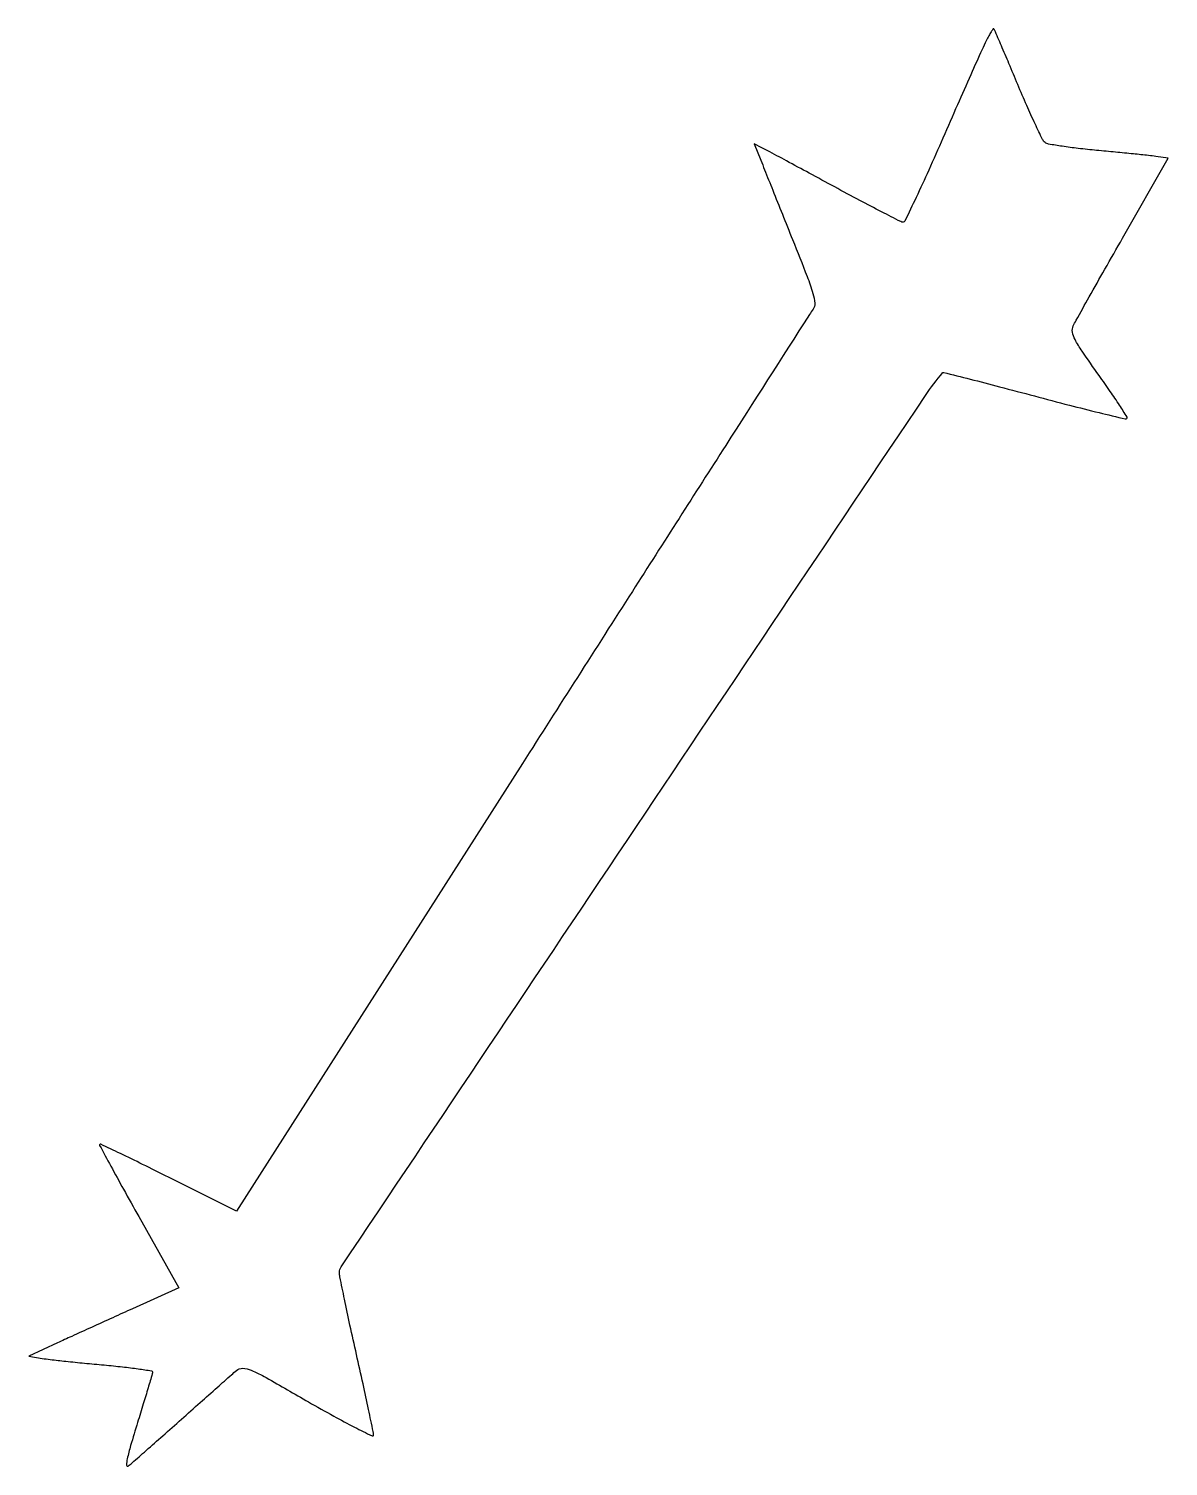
# Model space of a CAD drawing. Extents: x 0 to 335, y 1 to 424.
import ezdxf

# ---------------------------------------------------------------- set-up
doc = ezdxf.new("R2010")
doc.units = 0

msp = doc.modelspace()

# ---------------------------------------------------------------- linework, layer by layer
msp.add_lwpolyline([(281.204429, 420.346905, 0.011182), (279.979364, 417.769507, 0.00076), (276.671969, 410.359716, 0.001088), (272.761119, 401.510226, 0.000816), (268.492146, 391.75, -0.003049), (264.291188, 382.260958, -0.004975), (260.599101, 374.270312, -0.001083), (257.293705, 367.338413, -0.288551), (256.75613, 367, -0.11878), (256.054871, 367.168975, -0.000799), (250.454043, 370.045794, -0.003085), (244.057843, 373.394195, -0.00196), (236.648652, 377.36866, 0.000194), (229.149169, 381.425733, 0.000274), (222.464249, 385.034049, 0.000156), (216.817599, 388.075659, 0.003871), (215.250917, 388.903353), (213.001835, 390.069386), (214.892853, 385.284693, 0.000869), (216.033818, 382.412416, 0.00012), (218.418839, 376.442772, 0.000138), (221.247094, 369.37429, 0.000116), (224.240737, 361.903466, -0.002491), (228.532672, 351.043606, -0.021001), (230.234465, 346.065386, -0.04917), (230.789787, 343.164402, -0.183046), (230.300145, 341.403466, 0.015962), (229.221973, 339.832125, 0.000014), (204.606336, 301.379277, 0.00015), (177.141703, 258.445018, 0.000092), (144.794244, 207.823859), (60.685799, 76.147719), (40.735, 86.132626, 0.00173), (33.06348, 89.93891, 0.002859), (26.555571, 93.093767, 0.000346), (20.759173, 95.857957, 0.319819), (20.480619, 95.808767, 0.329167), (20.441289, 95.531558, 0.000303), (23.732101, 89.445125, 0.002686), (27.473613, 82.622903, 0.001623), (31.975798, 74.578892), (43.774557, 53.657784), (30.137278, 47.494147, 0.000399), (24.297017, 44.848915, 0.000321), (18.023634, 41.996617, 0.000324), (12.232994, 39.354777, 0.000833), (8.04956, 37.43447), (-0.400879, 33.53843), (3.54956, 32.87892, 0.012805), (5.885147, 32.550234, 0.001987), (10.525496, 32.036661, 0.002214), (16.004597, 31.476818, 0.001925), (21.75, 30.937777, -0.004922), (27.213786, 30.392094, -0.008136), (31.814062, 29.810961, -0.002648), (35.716234, 29.232266, -0.370214), (36, 28.901548, -0.071184), (35.918946, 28.335107, -0.000648), (34.713064, 24.227559, -0.002199), (33.298132, 19.507515, -0.001417), (31.618941, 14.049743, 0.003787), (29.565007, 7.259604, 0.018733), (28.581977, 3.388797, 0.050743), (28.370528, 1.471524, 0.627652), (28.868941, 1.225682, 0.014172), (29.992761, 2.155329, 0.000522), (34.140499, 5.796889, 0.00095), (39.032741, 10.117665, 0.000667), (44.524247, 14.999415, -0.000296), (50.049928, 19.918892, -0.000401), (55.049004, 24.357061, -0.000267), (59.251232, 28.07776, -0.004451), (60.659584, 29.301219, -0.185921), (62.539205, 29.963392, -0.095396), (65.01391, 29.412215, -0.026601), (69.42309, 27.213647, -0.001715), (81.885337, 20.091885, 0.004673), (89.284822, 15.921192, 0.008423), (95.4371, 12.662772, 0.00334), (100.559156, 10.102424, 0.555314), (101, 10.376952, 0.051619), (100.899159, 11.351134, 0.000572), (99.53125, 17.850666, 0.001776), (97.916324, 25.348984, 0.001155), (96, 34, -0.001617), (94.083995, 42.687559, -0.002408), (92.46875, 50.30239, -0.001032), (91.132767, 56.821349, -0.05006), (91, 58.144088, -0.148763), (91.515762, 59.839229, -0.00001), (178.310604, 189.262847, -0.000046), (263.336836, 316.018625, -0.029712), (268.469497, 322.765431, -0.28491), (268.699244, 322.837996, -0.00014), (276.473531, 320.857337, -0.001768), (285.143257, 318.613287, -0.001069), (295.397059, 315.897059, 0.002106), (305.67025, 313.198492, 0.003444), (314.402746, 311.007954, 0.000551), (322.125404, 309.136189, 0.261231), (322.604313, 309.27098, 0.351014), (322.651614, 309.698302, 0.002159), (320.409399, 313.202398, 0.007305), (317.71568, 317.241619, 0.004439), (314.41929, 321.941558, -0.003754), (309.391274, 329.089588, -0.030779), (307.329175, 332.498952, -0.076428), (306.581674, 334.682211, -0.152372), (306.807332, 336.476484, -0.020468), (307.652109, 338.145917, -0.000598), (311.51665, 345.045349, -0.001201), (316.095903, 353.152229, -0.000827), (321.321349, 362.316093), (334.754577, 385.783628), (331.127289, 386.330968, 0.010341), (328.957133, 386.612665, 0.001486), (324.508353, 387.083439, 0.001687), (319.242316, 387.606925, 0.001441), (313.688381, 388.123968, -0.006298), (308.298393, 388.678618, -0.009016), (303.535949, 389.316614, -0.005525), (299.574359, 389.965097, -0.123873), (298.521951, 390.434814, -0.113126), (297.768458, 391.368083, -0.00343), (295.601859, 395.887102, -0.006621), (293.1429, 401.291988, -0.00451), (290.483714, 407.5, 0.000923), (287.897748, 413.658748, 0.001482), (285.666495, 418.901903, 0.000247), (283.67593, 423.534936, 0.088912), (283.469905, 423.846905, 0.469905), (283.26251, 423.832619, 0.012249), (282.668139, 422.961879, 0.017257), (281.970302, 421.797576, 0.009844)], format="xyb", close=True)

doc.saveas('drawing.dxf')
